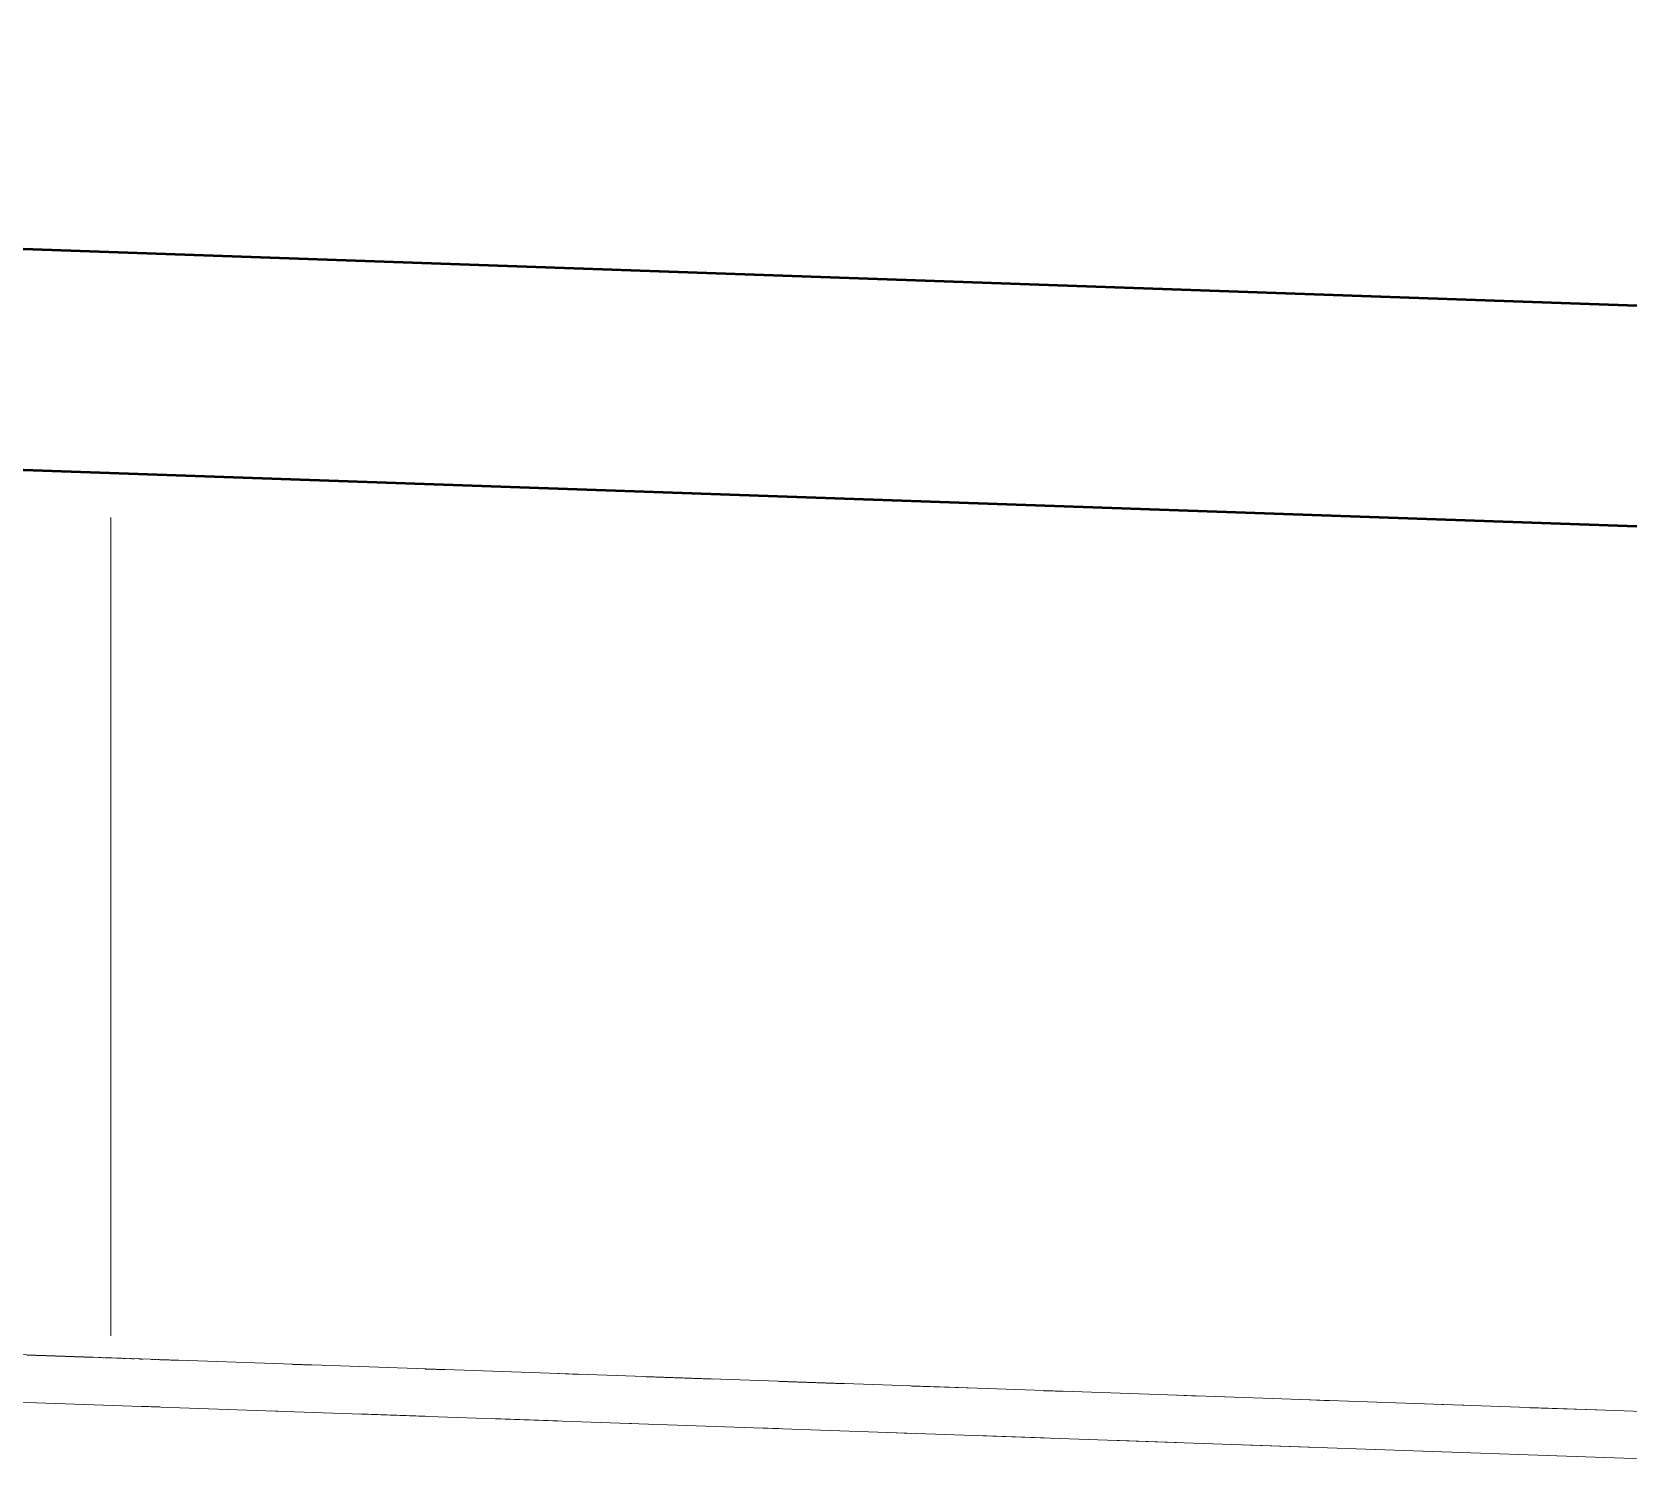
# Model space of a CAD drawing. Header units: metres. Extents: x 10 to 831, y 10 to 584.
# Drawn here: x 385.16 to 403.2, y 460.82 to 476.88 of the extents above; entities that cross this region are included whole.
import ezdxf

# ---------------------------------------------------------------- set-up
doc = ezdxf.new("R2010")
doc.units = ezdxf.units.M
doc.layers.add('CUT', color=7, linetype='Continuous', lineweight=50)
doc.layers.add('VIS', color=8, linetype='Continuous', lineweight=13)

msp = doc.modelspace()

# ---------------------------------------------------------------- linework, layer by layer
at = {"layer": 'CUT'}
for p, q in [((315, 476.877), (450, 472.152)), ((450, 469.652), (315, 474.377))]:
    msp.add_line(p, q, dxfattribs=at)
at = {"layer": 'VIS'}
for p, q in [((315, 476.877), (450, 472.152)), ((450, 472.152), (372.901, 474.85)), ((388.68, 474.298), (375.226, 474.769)), ((379.565, 474.617), (386.775, 474.365)), ((385.611, 474.405), (383.931, 474.464)), ((386.327, 474.38), (384.084, 474.459)), ((385.38, 474.413), (384.63, 474.439)), ((385.994, 474.392), (384.745, 474.436)), ((384.801, 474.433), (385.956, 474.394)), ((384.901, 474.43), (386.067, 474.389)), ((385.026, 474.426), (385.276, 474.417)), ((30, 474.352), (450, 459.652)), ((450, 469.652), (315, 474.377)), ((385.367, 474.414), (385.117, 474.423)), ((385.386, 474.413), (385.137, 474.422)), ((387.913, 474.325), (385.163, 474.421)), ((385.456, 474.411), (385.206, 474.419)), ((385.24, 474.418), (385.491, 474.409)), ((386.511, 474.374), (385.269, 474.418)), ((385.279, 474.417), (385.528, 474.409)), ((385.318, 474.416), (386.536, 474.373)), ((385.559, 474.407), (385.334, 474.415)), ((385.34, 474.415), (385.589, 474.406)), ((386.106, 474.388), (385.36, 474.414)), ((385.362, 474.414), (385.611, 474.405)), ((385.362, 474.414), (385.573, 474.406)), ((385.404, 474.413), (385.62, 474.405)), ((385.737, 474.401), (385.486, 474.409)), ((385.705, 474.402), (385.489, 474.409)), ((386.776, 474.365), (385.525, 474.409)), ((385.556, 474.408), (385.762, 474.4)), ((385.567, 474.407), (385.816, 474.398)), ((385.58, 474.406), (385.8, 474.399)), ((385.786, 474.399), (385.592, 474.406)), ((385.86, 474.397), (385.611, 474.405)), ((385.871, 474.397), (385.621, 474.405)), ((385.628, 474.405), (385.817, 474.398)), ((385.951, 474.394), (385.701, 474.402)), ((385.98, 474.392), (385.731, 474.401)), ((385.995, 474.392), (385.774, 474.399)), ((388.527, 474.303), (385.776, 474.399)), ((385.794, 474.399), (386.04, 474.39)), ((385.822, 474.398), (386.071, 474.389)), ((385.921, 474.394), (386.169, 474.386)), ((387.743, 474.331), (385.925, 474.394)), ((385.98, 474.392), (386.231, 474.383)), ((386.215, 474.384), (385.995, 474.392)), ((386.257, 474.383), (386.013, 474.391)), ((386.026, 474.391), (389.777, 474.26)), ((386.045, 474.39), (386.224, 474.384)), ((386.05, 474.39), (388.094, 474.318)), ((386.13, 474.387), (386.366, 474.379)), ((386.377, 474.379), (386.172, 474.385)), ((386.455, 474.376), (386.205, 474.385)), ((386.206, 474.385), (386.417, 474.377)), ((386.235, 474.383), (386.427, 474.377)), ((386.265, 474.383), (387.012, 474.356)), ((387.572, 474.337), (386.346, 474.38)), ((386.561, 474.372), (386.367, 474.379)), ((386.38, 474.379), (386.998, 474.357)), ((386.381, 474.379), (386.569, 474.372)), ((386.406, 474.377), (387.156, 474.351)), ((386.583, 474.371), (386.822, 474.363)), ((387.361, 474.344), (386.611, 474.37)), ((387.371, 474.344), (386.621, 474.37)), ((387.38, 474.343), (386.63, 474.37)), ((386.878, 474.361), (386.658, 474.369)), ((387.355, 474.344), (386.681, 474.368)), ((386.702, 474.367), (386.918, 474.36)), ((386.759, 474.365), (387.295, 474.346)), ((387.988, 474.322), (386.776, 474.365)), ((387.436, 474.341), (386.787, 474.364)), ((387.101, 474.353), (386.853, 474.362)), ((386.861, 474.361), (387.111, 474.353)), ((387.092, 474.353), (386.873, 474.361)), ((387.638, 474.335), (386.892, 474.361)), ((387.288, 474.346), (387.038, 474.356)), ((387.336, 474.345), (387.142, 474.352)), ((387.204, 474.35), (387.955, 474.323)), ((387.48, 474.34), (387.23, 474.349)), ((388.492, 474.304), (387.243, 474.348)), ((388.497, 474.304), (387.248, 474.348)), ((387.272, 474.347), (388.019, 474.321)), ((387.338, 474.345), (387.558, 474.337)), ((387.607, 474.336), (387.402, 474.343)), ((387.471, 474.341), (387.682, 474.333)), ((387.722, 474.332), (387.477, 474.34)), ((387.48, 474.34), (387.73, 474.331)), ((387.511, 474.339), (387.699, 474.332)), ((387.521, 474.339), (387.77, 474.33)), ((387.762, 474.33), (387.541, 474.338)), ((387.55, 474.337), (387.787, 474.329)), ((389.212, 474.279), (387.551, 474.337)), ((387.615, 474.335), (387.821, 474.328)), ((387.955, 474.323), (387.705, 474.332)), ((387.764, 474.33), (388.011, 474.322)), ((387.769, 474.33), (387.962, 474.323)), ((387.774, 474.329), (388.015, 474.321)), ((387.83, 474.327), (388.009, 474.322)), ((387.839, 474.327), (388.089, 474.318)), ((388.098, 474.318), (387.849, 474.327)), ((388.111, 474.318), (387.917, 474.325)), ((387.941, 474.324), (388.192, 474.315)), ((388.239, 474.313), (387.99, 474.322)), ((389.278, 474.277), (388.027, 474.321)), ((388.053, 474.32), (388.302, 474.311)), ((390.317, 474.24), (388.073, 474.319)), ((388.327, 474.31), (388.079, 474.319)), ((388.735, 474.296), (388.086, 474.319)), ((388.361, 474.309), (388.111, 474.318)), ((388.872, 474.291), (388.121, 474.317)), ((388.166, 474.316), (388.865, 474.291)), ((388.178, 474.316), (388.427, 474.307)), ((388.45, 474.306), (388.201, 474.315)), ((388.426, 474.307), (388.221, 474.314)), ((389.93, 474.254), (388.25, 474.313)), ((388.315, 474.31), (389.565, 474.267)), ((388.645, 474.299), (388.424, 474.307)), ((388.44, 474.307), (389.058, 474.284)), ((388.702, 474.297), (388.478, 474.305)), ((388.886, 474.291), (388.692, 474.298)), ((388.736, 474.296), (388.947, 474.288)), ((388.743, 474.296), (388.992, 474.287)), ((389.987, 474.252), (388.745, 474.295)), ((388.821, 474.293), (389.072, 474.284)), ((388.865, 474.291), (389.082, 474.284)), ((389.628, 474.265), (388.882, 474.291)), ((388.902, 474.29), (389.081, 474.284)), ((388.94, 474.289), (389.19, 474.28)), ((389.186, 474.28), (388.942, 474.289)), ((388.971, 474.288), (389.208, 474.279)), ((389.24, 474.279), (388.99, 474.287)), ((389.095, 474.284), (389.315, 474.275)), ((389.362, 474.274), (389.111, 474.283)), ((389.88, 474.256), (389.13, 474.282)), ((389.179, 474.281), (389.428, 474.272)), ((389.459, 474.27), (389.211, 474.279)), ((395.029, 474.076), (389.278, 474.277)), ((389.528, 474.269), (389.308, 474.276)), ((389.337, 474.275), (389.584, 474.267)), ((389.339, 474.275), (389.588, 474.266)), ((389.591, 474.266), (389.342, 474.275)), ((389.36, 474.274), (389.609, 474.265)), ((390.034, 474.25), (389.384, 474.274)), ((389.394, 474.273), (389.582, 474.267)), ((389.42, 474.272), (391.036, 474.216)), ((389.656, 474.264), (389.452, 474.271)), ((389.66, 474.264), (389.467, 474.27)), ((389.488, 474.269), (389.689, 474.262)), ((389.58, 474.267), (389.791, 474.259)), ((390.372, 474.239), (389.621, 474.265)), ((389.675, 474.263), (389.881, 474.256)), ((389.687, 474.262), (389.879, 474.256)), ((389.954, 474.254), (389.704, 474.262)), ((389.707, 474.262), (389.949, 474.254)), ((389.763, 474.26), (390.012, 474.251)), ((390.498, 474.234), (389.825, 474.258)), ((389.94, 474.254), (390.189, 474.245)), ((389.973, 474.252), (390.151, 474.247)), ((390.242, 474.243), (389.991, 474.252)), ((390.163, 474.246), (390.38, 474.239)), ((390.179, 474.245), (390.43, 474.236)), ((390.188, 474.245), (390.438, 474.236)), ((390.411, 474.238), (390.19, 474.245)), ((390.227, 474.244), (390.474, 474.235)), ((391.49, 474.2), (390.242, 474.243)), ((391.002, 474.216), (390.267, 474.242)), ((390.587, 474.231), (390.338, 474.24)), ((392.19, 474.175), (390.371, 474.239)), ((390.392, 474.238), (390.629, 474.23)), ((390.404, 474.238), (391.153, 474.212)), ((390.65, 474.229), (390.406, 474.238)), ((390.524, 474.234), (390.712, 474.227)), ((390.528, 474.234), (395.279, 474.067)), ((391.78, 474.19), (390.529, 474.233)), ((390.862, 474.221), (390.612, 474.231)), ((390.823, 474.223), (390.629, 474.23)), ((390.676, 474.228), (391.894, 474.186)), ((390.886, 474.221), (390.681, 474.228)), ((390.687, 474.228), (391.223, 474.209)), ((390.954, 474.219), (390.704, 474.227)), ((390.707, 474.227), (391.457, 474.2)), ((390.978, 474.217), (390.728, 474.226)), ((390.744, 474.226), (390.993, 474.217)), ((391.995, 474.182), (390.746, 474.226)), ((390.749, 474.226), (391.497, 474.2)), ((390.845, 474.222), (391.056, 474.215)), ((390.852, 474.222), (391.071, 474.214)), ((393.01, 474.146), (390.874, 474.221)), ((390.88, 474.221), (391.127, 474.212)), ((390.893, 474.221), (392.091, 474.178)), ((390.911, 474.22), (391.118, 474.212)), ((390.939, 474.219), (391.188, 474.21)), ((390.978, 474.217), (391.228, 474.209)), ((391.264, 474.207), (391.014, 474.216)), ((391.047, 474.215), (393.092, 474.144)), ((391.331, 474.205), (391.115, 474.212)), ((391.881, 474.186), (391.131, 474.212)), ((391.439, 474.202), (391.192, 474.21)), ((391.255, 474.208), (391.505, 474.199)), ((391.277, 474.207), (391.841, 474.188)), ((391.321, 474.206), (392.071, 474.18)), ((391.582, 474.197), (391.333, 474.205)), ((392.117, 474.178), (391.37, 474.204)), ((391.598, 474.196), (391.404, 474.202)), ((391.429, 474.202), (392.129, 474.177)), ((391.462, 474.2), (391.678, 474.193)), ((391.743, 474.191), (391.493, 474.2)), ((391.706, 474.192), (391.5, 474.199)), ((391.533, 474.198), (391.781, 474.19)), ((391.606, 474.195), (391.798, 474.189)), ((391.862, 474.187), (391.612, 474.195)), ((391.845, 474.187), (391.62, 474.195)), ((391.872, 474.186), (391.622, 474.195)), ((391.64, 474.194), (391.882, 474.186)), ((391.689, 474.192), (391.9, 474.186)), ((391.95, 474.183), (391.7, 474.192)), ((391.954, 474.183), (391.704, 474.192)), ((391.735, 474.191), (392.353, 474.169)), ((391.755, 474.191), (392.503, 474.164)), ((391.758, 474.19), (391.937, 474.184)), ((391.813, 474.188), (392.05, 474.18)), ((391.838, 474.188), (392.088, 474.178)), ((391.938, 474.184), (392.187, 474.175)), ((392.792, 474.154), (392.042, 474.18)), ((393.315, 474.135), (392.105, 474.178)), ((392.368, 474.169), (392.118, 474.178)), ((395.913, 474.045), (392.162, 474.176)), ((392.373, 474.168), (392.179, 474.175)), ((392.429, 474.167), (392.182, 474.175)), ((392.197, 474.175), (392.443, 474.166)), ((392.966, 474.148), (392.221, 474.174)), ((392.478, 474.165), (392.227, 474.174)), ((392.244, 474.173), (392.494, 474.164)), ((394.336, 474.1), (392.295, 474.172)), ((393.076, 474.144), (392.328, 474.17)), ((392.603, 474.16), (392.359, 474.169)), ((392.366, 474.169), (392.614, 474.16)), ((392.619, 474.16), (392.398, 474.168)), ((392.406, 474.168), (392.595, 474.161)), ((392.63, 474.16), (392.413, 474.168)), ((392.478, 474.165), (392.727, 474.156)), ((392.745, 474.155), (392.494, 474.164)), ((392.765, 474.155), (392.515, 474.163)), ((394.248, 474.103), (392.568, 474.162)), ((392.609, 474.16), (392.829, 474.153)), ((393.363, 474.134), (392.612, 474.16)), ((392.935, 474.149), (392.73, 474.156)), ((393.989, 474.112), (392.74, 474.156)), ((392.796, 474.154), (393.043, 474.145)), ((392.814, 474.153), (393.564, 474.127)), ((392.829, 474.153), (393.008, 474.146)), ((392.954, 474.149), (393.166, 474.141)), ((393.147, 474.142), (392.954, 474.149)), ((393.642, 474.125), (392.968, 474.148)), ((392.971, 474.148), (393.177, 474.14)), ((393.782, 474.12), (393.031, 474.146)), ((394.805, 474.084), (393.06, 474.144)), ((393.872, 474.116), (393.123, 474.143)), ((393.881, 474.116), (393.131, 474.142)), ((393.14, 474.142), (393.715, 474.121)), ((393.234, 474.139), (393.471, 474.13)), ((393.502, 474.129), (393.281, 474.137)), ((393.358, 474.134), (393.607, 474.125)), ((394.108, 474.108), (393.361, 474.134)), ((393.745, 474.12), (393.495, 474.13)), ((393.536, 474.128), (393.724, 474.121)), ((393.625, 474.125), (393.841, 474.118)), ((393.683, 474.123), (393.933, 474.114)), ((394.924, 474.079), (393.698, 474.123)), ((393.928, 474.115), (393.712, 474.122)), ((393.977, 474.112), (393.727, 474.121)), ((393.923, 474.115), (393.728, 474.121)), ((395.493, 474.059), (393.745, 474.12)), ((393.795, 474.119), (394.413, 474.098)), ((394.071, 474.11), (393.822, 474.118)), ((394.068, 474.11), (393.824, 474.118)), ((393.854, 474.117), (394.102, 474.108)), ((393.901, 474.115), (394.079, 474.109)), ((394.164, 474.106), (393.96, 474.113)), ((393.977, 474.112), (394.227, 474.104)), ((394.267, 474.102), (394.017, 474.111)), ((394.019, 474.111), (394.267, 474.102)), ((394.038, 474.111), (395.654, 474.054)), ((394.363, 474.099), (394.113, 474.108)), ((394.385, 474.099), (394.164, 474.106)), ((394.181, 474.106), (394.892, 474.081)), ((394.449, 474.096), (394.198, 474.105)), ((394.209, 474.105), (394.96, 474.078)), ((394.465, 474.096), (394.217, 474.104)), ((394.228, 474.104), (395.394, 474.063)), ((394.245, 474.103), (394.495, 474.094)), ((394.247, 474.103), (394.496, 474.094)), ((394.278, 474.102), (394.526, 474.093)), ((394.289, 474.101), (394.477, 474.095)), ((394.315, 474.101), (394.564, 474.092)), ((394.32, 474.101), (394.57, 474.092)), ((394.4, 474.098), (394.65, 474.089)), ((394.746, 474.085), (394.496, 474.094)), ((394.697, 474.087), (394.503, 474.094)), ((394.768, 474.085), (394.521, 474.093)), ((394.615, 474.09), (394.793, 474.084)), ((395.373, 474.063), (394.623, 474.09)), ((394.66, 474.089), (394.906, 474.08)), ((396.334, 474.03), (394.672, 474.088)), ((394.684, 474.088), (394.934, 474.079)), ((394.702, 474.087), (394.902, 474.08)), ((394.735, 474.086), (395.981, 474.043)), ((394.988, 474.077), (394.764, 474.085)), ((395.066, 474.075), (394.818, 474.083)), ((396.637, 474.019), (394.819, 474.083)), ((394.923, 474.079), (395.139, 474.072)), ((395.226, 474.069), (395.01, 474.077)), ((395.031, 474.076), (395.237, 474.068)), ((395.268, 474.067), (395.048, 474.075)), ((395.057, 474.075), (395.249, 474.068)), ((395.063, 474.075), (395.274, 474.067)), ((395.363, 474.064), (395.113, 474.073)), ((395.882, 474.046), (395.131, 474.072)), ((395.453, 474.061), (395.203, 474.07)), ((395.455, 474.061), (395.207, 474.07)), ((395.472, 474.06), (395.278, 474.067)), ((395.532, 474.058), (395.288, 474.067)), ((395.419, 474.062), (395.608, 474.055)), ((395.434, 474.062), (395.683, 474.053)), ((396.248, 474.033), (395.497, 474.059)), ((396.284, 474.032), (395.533, 474.058)), ((395.603, 474.055), (395.839, 474.048)), ((395.685, 474.053), (395.935, 474.044)), ((395.686, 474.053), (395.864, 474.046)), ((396.442, 474.026), (395.697, 474.053)), ((395.976, 474.043), (395.726, 474.051)), ((396.488, 474.024), (395.738, 474.051)), ((395.746, 474.051), (395.996, 474.042)), ((399.531, 473.918), (395.779, 474.05)), ((396.035, 474.041), (395.786, 474.049)), ((395.837, 474.048), (396.087, 474.038)), ((396.596, 474.021), (395.849, 474.047)), ((395.856, 474.047), (396.474, 474.025)), ((395.857, 474.047), (396.107, 474.038)), ((396.152, 474.037), (395.931, 474.044)), ((395.976, 474.043), (396.226, 474.034)), ((395.991, 474.042), (396.232, 474.034)), ((396.214, 474.034), (396.009, 474.042)), ((396.03, 474.041), (399.781, 473.909)), ((396.034, 474.041), (397.738, 473.981)), ((396.247, 474.033), (396.053, 474.04)), ((396.785, 474.014), (396.111, 474.038)), ((396.873, 474.011), (396.123, 474.038)), ((409.311, 473.576), (396.197, 474.035)), ((396.452, 474.026), (396.202, 474.034)), ((396.222, 474.034), (396.438, 474.026)), ((396.239, 474.034), (396.489, 474.024)), ((396.525, 474.024), (396.309, 474.031)), ((396.56, 474.022), (396.311, 474.031)), ((396.329, 474.03), (396.54, 474.023)), ((398.087, 473.969), (396.407, 474.028)), ((396.433, 474.026), (396.683, 474.018)), ((396.499, 474.024), (398.089, 473.969)), ((396.504, 474.024), (396.753, 474.015)), ((396.549, 474.023), (396.737, 474.016)), ((396.592, 474.021), (397.168, 474.001)), ((396.863, 474.011), (396.613, 474.02)), ((396.888, 474.011), (396.638, 474.019)), ((396.64, 474.019), (397.358, 473.994)), ((396.948, 474.009), (396.698, 474.017)), ((396.997, 474.007), (396.753, 474.015)), ((396.757, 474.015), (396.936, 474.009)), ((397.035, 474.005), (396.814, 474.014)), ((396.82, 474.013), (397.571, 473.987)), ((397.022, 474.006), (396.828, 474.013)), ((398.644, 473.949), (396.948, 474.009)), ((397.178, 474), (396.959, 474.008)), ((397.249, 473.998), (396.999, 474.007)), ((397.023, 474.006), (397.26, 473.997)), ((397.025, 474.006), (398.191, 473.965)), ((398.794, 473.944), (397.049, 474.005)), ((397.091, 474.004), (397.297, 473.997)), ((397.123, 474.003), (397.37, 473.994)), ((398.845, 473.942), (397.13, 474.002)), ((397.173, 474), (397.383, 473.994)), ((397.452, 473.991), (397.202, 474)), ((397.475, 473.99), (397.225, 473.999)), ((397.443, 473.991), (397.238, 473.998)), ((397.302, 473.996), (397.49, 473.99)), ((397.555, 473.988), (397.307, 473.996)), ((397.356, 473.995), (397.606, 473.986)), ((397.431, 473.991), (397.681, 473.983)), ((397.442, 473.991), (397.661, 473.984)), ((397.471, 473.99), (397.65, 473.984)), ((397.475, 473.99), (397.725, 473.981)), ((397.741, 473.981), (397.494, 473.99)), ((397.796, 473.979), (397.603, 473.986)), ((398.256, 473.963), (397.607, 473.986)), ((397.864, 473.976), (397.614, 473.986)), ((398.373, 473.958), (397.623, 473.985)), ((397.882, 473.976), (397.632, 473.985)), ((397.947, 473.974), (397.697, 473.983)), ((397.918, 473.975), (397.697, 473.983)), ((397.712, 473.982), (398.463, 473.956)), ((398.991, 473.937), (397.742, 473.981)), ((397.747, 473.981), (397.997, 473.972)), ((398.034, 473.971), (397.784, 473.98)), ((397.814, 473.978), (399.064, 473.935)), ((398.132, 473.967), (397.907, 473.975)), ((397.924, 473.975), (398.166, 473.966)), ((398.243, 473.963), (397.992, 473.972)), ((399.657, 473.914), (397.995, 473.972)), ((398.25, 473.963), (398, 473.972)), ((398.27, 473.963), (398.02, 473.971)), ((399.286, 473.927), (398.036, 473.971)), ((398.452, 473.956), (398.202, 473.964)), ((398.461, 473.956), (398.217, 473.964)), ((398.986, 473.937), (398.237, 473.963)), ((398.248, 473.963), (398.456, 473.956)), ((398.552, 473.952), (398.303, 473.961)), ((398.327, 473.961), (398.534, 473.953)), ((398.337, 473.96), (398.587, 473.951)), ((398.587, 473.951), (398.338, 473.96)), ((398.355, 473.959), (398.606, 473.95)), ((398.571, 473.952), (398.377, 473.958)), ((398.384, 473.958), (398.601, 473.95)), ((398.397, 473.958), (399.146, 473.932)), ((398.43, 473.957), (398.68, 473.948)), ((398.432, 473.957), (398.62, 473.95)), ((398.438, 473.957), (398.649, 473.949)), ((398.444, 473.956), (398.681, 473.948)), ((398.543, 473.953), (398.721, 473.947)), ((398.797, 473.944), (398.547, 473.952)), ((398.801, 473.943), (398.58, 473.952)), ((399.364, 473.924), (398.614, 473.95)), ((398.865, 473.942), (398.618, 473.95)), ((398.974, 473.938), (398.724, 473.947)), ((398.731, 473.946), (398.98, 473.938)), ((398.812, 473.943), (399.06, 473.935)), ((398.893, 473.941), (399.085, 473.934)), ((399.554, 473.918), (398.906, 473.94)), ((398.974, 473.938), (399.225, 473.929)), ((398.99, 473.937), (399.239, 473.928)), ((399.251, 473.928), (399.001, 473.937)), ((399.094, 473.933), (399.34, 473.925)), ((399.118, 473.933), (400.272, 473.892)), ((399.874, 473.906), (399.123, 473.933)), ((399.151, 473.932), (399.357, 473.924)), ((399.346, 473.924), (399.152, 473.932)), ((400.414, 473.888), (399.173, 473.93)), ((399.188, 473.93), (399.438, 473.922)), ((399.198, 473.93), (399.418, 473.922)), ((399.927, 473.904), (399.254, 473.928)), ((399.281, 473.927), (399.493, 473.919)), ((399.493, 473.919), (399.288, 473.927)), ((399.685, 473.913), (399.463, 473.921)), ((399.772, 473.909), (399.521, 473.918)), ((399.561, 473.917), (399.749, 473.91)), ((399.855, 473.907), (399.608, 473.916)), ((399.614, 473.916), (399.793, 473.909)), ((400.382, 473.889), (399.632, 473.914)), ((401.489, 473.849), (399.669, 473.913)), ((399.683, 473.913), (399.899, 473.905)), ((399.718, 473.911), (400.466, 473.885)), ((400.044, 473.9), (399.796, 473.909)), ((399.82, 473.908), (400.07, 473.899)), ((399.836, 473.908), (400.086, 473.899)), ((399.855, 473.907), (400.105, 473.898)), ((399.858, 473.906), (400.1, 473.899)), ((399.865, 473.906), (400.102, 473.898)), ((399.915, 473.905), (400.115, 473.897)), ((400.121, 473.897), (399.927, 473.904)), ((400.252, 473.893), (400.002, 473.902)), ((400.364, 473.889), (400.114, 473.897)), ((402.912, 473.8), (400.162, 473.896)), ((400.189, 473.895), (400.439, 473.887)), ((400.447, 473.886), (400.197, 473.895)), ((400.853, 473.872), (400.204, 473.894)), ((400.474, 473.885), (400.224, 473.894)), ((400.229, 473.894), (400.48, 473.885)), ((400.531, 473.883), (400.281, 473.892)), ((400.29, 473.892), (401.456, 473.851)), ((400.3, 473.892), (400.547, 473.882)), ((400.314, 473.89), (400.503, 473.884)), ((400.328, 473.89), (400.864, 473.871)), ((401.076, 473.864), (400.329, 473.89)), ((400.567, 473.882), (400.347, 473.889)), ((400.387, 473.888), (400.593, 473.881)), ((400.428, 473.887), (401.003, 473.866)), ((400.714, 473.876), (400.467, 473.885)), ((400.474, 473.885), (400.723, 473.876)), ((400.722, 473.876), (400.517, 473.884)), ((400.531, 473.883), (400.781, 473.875)), ((400.776, 473.875), (400.535, 473.883)), ((401.788, 473.839), (400.537, 473.883)), ((400.547, 473.882), (400.758, 473.875)), ((450, 459.117), (30, 473.817)), ((400.845, 473.872), (400.598, 473.881)), ((400.87, 473.871), (400.62, 473.88)), ((401.374, 473.854), (400.624, 473.88)), ((400.896, 473.87), (400.702, 473.877)), ((400.723, 473.876), (401.471, 473.851)), ((402.406, 473.817), (400.726, 473.876)), ((401.985, 473.832), (400.736, 473.876)), ((402.489, 473.814), (400.74, 473.876)), ((400.76, 473.875), (401.009, 473.866)), ((401.041, 473.865), (400.791, 473.874)), ((401.125, 473.862), (400.906, 473.87)), ((400.95, 473.868), (402.147, 473.827)), ((400.955, 473.868), (401.175, 473.861)), ((400.981, 473.868), (401.197, 473.86)), ((401.273, 473.857), (401.023, 473.866)), ((402.784, 473.805), (401.038, 473.865)), ((401.274, 473.857), (401.05, 473.865)), ((402.276, 473.822), (401.051, 473.865)), ((401.865, 473.837), (401.115, 473.862)), ((401.117, 473.862), (401.318, 473.856)), ((401.447, 473.851), (401.196, 473.86)), ((401.211, 473.86), (401.829, 473.837)), ((401.215, 473.859), (401.966, 473.833)), ((401.45, 473.851), (401.23, 473.858)), ((401.248, 473.858), (401.498, 473.849)), ((401.53, 473.848), (401.281, 473.857)), ((402.532, 473.813), (401.282, 473.857)), ((401.286, 473.856), (401.523, 473.848)), ((401.399, 473.853), (401.578, 473.846)), ((401.445, 473.851), (401.632, 473.845)), ((401.475, 473.85), (401.724, 473.841)), ((401.497, 473.849), (403.087, 473.793)), ((402.151, 473.827), (401.502, 473.849)), ((401.754, 473.841), (401.503, 473.849)), ((401.532, 473.848), (405.283, 473.717)), ((401.557, 473.848), (401.802, 473.839)), ((401.835, 473.837), (401.587, 473.846)), ((402.382, 473.818), (401.632, 473.845)), ((401.879, 473.836), (401.635, 473.845)), ((401.95, 473.834), (401.701, 473.842)), ((401.973, 473.832), (401.723, 473.841)), ((401.952, 473.834), (401.747, 473.841)), ((402.534, 473.813), (401.787, 473.839)), ((401.787, 473.839), (402.035, 473.831)), ((401.791, 473.839), (402.034, 473.831)), ((403.455, 473.781), (401.793, 473.839)), ((401.879, 473.836), (403.096, 473.793)), ((401.927, 473.834), (402.176, 473.826)), ((402.197, 473.825), (402.763, 473.805)), ((404.316, 473.75), (402.275, 473.822)), ((402.279, 473.822), (402.495, 473.814)), ((402.314, 473.821), (404.064, 473.76)), ((403.564, 473.777), (402.32, 473.821)), ((402.336, 473.82), (402.585, 473.812)), ((402.346, 473.82), (402.538, 473.813)), ((402.354, 473.82), (402.604, 473.81)), ((402.394, 473.818), (402.644, 473.809)), ((403.07, 473.794), (402.397, 473.818)), ((402.447, 473.816), (402.653, 473.809)), ((402.47, 473.815), (402.719, 473.807)), ((402.47, 473.815), (402.649, 473.809)), ((402.755, 473.806), (402.505, 473.814)), ((402.774, 473.805), (402.524, 473.814)), ((402.775, 473.805), (402.554, 473.812)), ((402.772, 473.805), (402.567, 473.812)), ((402.825, 473.803), (402.578, 473.812)), ((402.865, 473.801), (402.615, 473.81)), ((402.874, 473.801), (402.625, 473.81)), ((402.833, 473.803), (402.639, 473.809)), ((403.89, 473.766), (402.648, 473.809)), ((402.656, 473.809), (402.866, 473.801)), ((402.678, 473.808), (402.925, 473.8)), ((402.951, 473.798), (402.7, 473.807)), ((402.707, 473.807), (402.944, 473.798)), ((402.712, 473.807), (402.933, 473.799)), ((403.971, 473.763), (402.76, 473.805)), ((403.449, 473.781), (402.8, 473.803)), ((402.82, 473.803), (403.069, 473.794)), ((402.926, 473.8), (403.175, 473.791)), ((403.79, 473.769), (403.04, 473.796)), ((403.343, 473.784), (403.099, 473.793)), ((403.184, 473.791), (403.721, 473.772)), ((372.261, 472.373), (390.972, 471.717)), ((385.526, 471.909), (382.775, 472.005)), ((383.025, 471.996), (385.776, 471.899)), ((384.509, 471.944), (385.52, 471.909)), ((384.661, 471.938), (385.334, 471.915)), ((384.981, 471.928), (385.231, 471.918)), ((384.994, 471.927), (385.744, 471.901)), ((385.045, 471.925), (385.295, 471.916)), ((385.057, 471.925), (385.306, 471.916)), ((385.111, 471.923), (385.36, 471.914)), ((385.437, 471.911), (385.224, 471.919)), ((385.273, 471.917), (385.489, 471.909)), ((385.343, 471.914), (385.318, 471.916)), ((385.333, 471.915), (385.582, 471.906)), ((385.37, 471.914), (386.121, 471.888)), ((385.386, 471.913), (386.137, 471.887)), ((385.414, 471.912), (386.601, 471.87)), ((385.491, 471.909), (385.466, 471.91)), ((385.554, 471.908), (385.774, 471.899)), ((385.611, 471.905), (386.836, 471.862)), ((385.611, 471.905), (387.29, 471.846)), ((385.667, 471.904), (385.878, 471.896)), ((385.697, 471.902), (387.896, 471.826)), ((385.714, 471.902), (385.935, 471.894)), ((385.719, 471.902), (385.962, 471.893)), ((385.775, 471.899), (386.526, 471.874)), ((385.791, 471.899), (386.488, 471.875)), ((385.82, 471.898), (385.811, 471.899)), ((385.848, 471.897), (398.829, 471.442)), ((385.86, 471.896), (386.111, 471.888)), ((385.869, 471.896), (385.861, 471.896)), ((386.704, 471.867), (385.953, 471.894)), ((385.985, 471.893), (386.235, 471.884)), ((386.179, 471.885), (385.996, 471.892)), ((386.248, 471.883), (386, 471.892)), ((386.014, 471.891), (387.752, 471.831)), ((386.034, 471.89), (386.026, 471.891)), ((386.275, 471.882), (386.026, 471.891)), ((386.269, 471.882), (386.053, 471.89)), ((386.344, 471.88), (386.094, 471.889)), ((386.106, 471.888), (386.355, 471.88)), ((386.368, 471.879), (386.118, 471.888)), ((396.066, 471.539), (386.124, 471.888)), ((386.174, 471.885), (386.367, 471.879)), ((386.205, 471.885), (386.45, 471.876)), ((386.402, 471.877), (386.224, 471.884)), ((386.481, 471.875), (386.231, 471.884)), ((386.238, 471.884), (386.488, 471.875)), ((386.251, 471.883), (386.5, 471.875)), ((386.526, 471.874), (386.276, 471.882)), ((386.288, 471.882), (386.535, 471.873)), ((386.528, 471.874), (386.302, 471.881)), ((386.542, 471.873), (386.351, 471.88)), ((386.377, 471.879), (387.127, 471.853)), ((388.496, 471.805), (386.418, 471.877)), ((386.676, 471.868), (386.425, 471.877)), ((386.437, 471.876), (386.658, 471.869)), ((386.457, 471.875), (387.131, 471.852)), ((386.652, 471.869), (386.471, 471.875)), ((386.481, 471.875), (386.73, 471.866)), ((386.51, 471.874), (386.721, 471.866)), ((386.526, 471.874), (386.776, 471.865)), ((387.233, 471.848), (386.533, 471.873)), ((386.571, 471.872), (386.787, 471.864)), ((386.822, 471.863), (386.571, 471.871)), ((386.759, 471.865), (386.582, 471.871)), ((386.84, 471.862), (386.589, 471.871)), ((386.627, 471.87), (386.864, 471.862)), ((386.913, 471.86), (386.665, 471.869)), ((387.049, 471.855), (386.838, 471.862)), ((386.861, 471.862), (387.611, 471.836)), ((386.871, 471.862), (387.621, 471.835)), ((386.88, 471.861), (387.63, 471.835)), ((387.135, 471.852), (386.918, 471.86)), ((387.134, 471.852), (386.946, 471.858)), ((386.948, 471.858), (387.142, 471.852)), ((386.951, 471.858), (387.2, 471.849)), ((386.998, 471.857), (388.248, 471.813)), ((387.204, 471.849), (386.998, 471.857)), ((388.258, 471.812), (387.012, 471.856)), ((387.179, 471.851), (387.422, 471.842)), ((387.183, 471.851), (387.88, 471.826)), ((387.442, 471.841), (387.192, 471.85)), ((387.238, 471.848), (387.489, 471.84)), ((387.526, 471.839), (387.276, 471.847)), ((387.474, 471.84), (387.295, 471.846)), ((387.517, 471.839), (387.319, 471.846)), ((387.32, 471.846), (387.541, 471.838)), ((387.558, 471.837), (387.346, 471.845)), ((387.353, 471.845), (387.564, 471.837)), ((387.677, 471.833), (387.426, 471.842)), ((387.493, 471.84), (388.742, 471.796)), ((387.526, 471.839), (387.777, 471.829)), ((387.742, 471.831), (387.561, 471.837)), ((387.575, 471.837), (387.812, 471.828)), ((387.893, 471.826), (387.682, 471.833)), ((387.887, 471.826), (387.699, 471.832)), ((387.723, 471.832), (387.917, 471.825)), ((387.98, 471.822), (387.73, 471.831)), ((387.766, 471.83), (388.012, 471.822)), ((387.777, 471.829), (389.028, 471.786)), ((387.789, 471.829), (389.04, 471.786)), ((387.804, 471.828), (388.478, 471.805)), ((388.027, 471.821), (387.821, 471.828)), ((387.823, 471.828), (390.067, 471.75)), ((387.87, 471.827), (388.086, 471.818)), ((387.98, 471.822), (388.229, 471.814)), ((387.984, 471.822), (388.233, 471.814)), ((389.702, 471.762), (387.997, 471.822)), ((388.268, 471.812), (388.019, 471.821)), ((388.339, 471.81), (388.089, 471.818)), ((388.107, 471.818), (388.298, 471.812)), ((388.4, 471.808), (388.152, 471.817)), ((388.152, 471.817), (388.396, 471.808)), ((388.441, 471.807), (388.192, 471.815)), ((388.203, 471.814), (388.424, 471.807)), ((388.433, 471.807), (388.216, 471.814)), ((388.239, 471.814), (388.49, 471.805)), ((388.49, 471.805), (388.24, 471.814)), ((388.452, 471.806), (388.26, 471.812)), ((388.516, 471.803), (388.267, 471.812)), ((391.028, 471.716), (388.277, 471.812)), ((388.324, 471.81), (388.572, 471.801)), ((388.327, 471.81), (388.575, 471.801)), ((388.361, 471.809), (388.611, 471.801)), ((388.544, 471.803), (388.366, 471.809)), ((388.377, 471.808), (389.127, 471.783)), ((388.386, 471.808), (388.582, 471.801)), ((388.387, 471.808), (389.137, 471.782)), ((388.499, 471.805), (388.692, 471.798)), ((388.527, 471.803), (391.278, 471.707)), ((388.542, 471.803), (388.792, 471.794)), ((388.553, 471.803), (389.967, 471.753)), ((388.595, 471.801), (388.844, 471.792)), ((388.655, 471.799), (389.389, 471.773)), ((389.05, 471.785), (388.803, 471.793)), ((389.017, 471.786), (388.829, 471.793)), ((388.872, 471.791), (389.121, 471.783)), ((388.881, 471.791), (389.63, 471.764)), ((389.106, 471.783), (388.907, 471.79)), ((389.159, 471.781), (388.947, 471.788)), ((389.243, 471.779), (388.992, 471.787)), ((389.039, 471.786), (389.271, 471.777)), ((389.042, 471.786), (390.757, 471.725)), ((389.264, 471.778), (389.058, 471.784)), ((389.321, 471.775), (389.072, 471.784)), ((389.805, 471.759), (389.076, 471.784)), ((389.259, 471.778), (389.081, 471.784)), ((389.086, 471.784), (389.308, 471.776)), ((389.168, 471.781), (389.384, 471.774)), ((389.171, 471.781), (389.367, 471.774)), ((389.445, 471.771), (389.208, 471.779)), ((389.212, 471.779), (390.399, 471.738)), ((389.24, 471.779), (389.491, 471.769)), ((389.243, 471.778), (389.49, 471.769)), ((389.51, 471.769), (389.262, 471.778)), ((389.262, 471.778), (389.484, 471.77)), ((389.273, 471.777), (389.467, 471.77)), ((389.318, 471.775), (389.566, 471.767)), ((389.362, 471.774), (389.611, 471.765)), ((389.45, 471.771), (389.7, 471.762)), ((389.45, 471.771), (391.609, 471.696)), ((390.207, 471.745), (389.456, 471.771)), ((389.461, 471.77), (389.672, 471.764)), ((389.68, 471.763), (389.468, 471.77)), ((389.49, 471.769), (391.228, 471.709)), ((389.731, 471.761), (389.514, 471.769)), ((389.815, 471.758), (389.565, 471.767)), ((390.147, 471.747), (389.582, 471.767)), ((389.591, 471.766), (389.839, 471.757)), ((389.6, 471.765), (389.825, 471.758)), ((389.613, 471.765), (389.857, 471.757)), ((389.887, 471.755), (389.64, 471.764)), ((390.424, 471.737), (389.791, 471.759)), ((390.497, 471.735), (389.797, 471.759)), ((390.087, 471.748), (389.881, 471.756)), ((390.179, 471.745), (389.929, 471.754)), ((389.956, 471.753), (390.153, 471.747)), ((389.969, 471.753), (390.632, 471.73)), ((389.991, 471.752), (391.241, 471.708)), ((390.759, 471.725), (390.012, 471.752)), ((390.212, 471.745), (390.029, 471.75)), ((390.33, 471.74), (390.151, 471.747)), ((390.361, 471.739), (390.17, 471.746)), ((390.242, 471.744), (390.993, 471.717)), ((393.488, 471.63), (390.256, 471.743)), ((390.303, 471.741), (390.514, 471.734)), ((390.312, 471.741), (390.56, 471.732)), ((390.602, 471.731), (390.361, 471.739)), ((390.587, 471.731), (390.362, 471.739)), ((390.372, 471.739), (390.622, 471.73)), ((390.377, 471.739), (390.627, 471.73)), ((391.029, 471.716), (390.38, 471.739)), ((390.382, 471.739), (390.632, 471.73)), ((390.432, 471.736), (391.127, 471.713)), ((390.435, 471.736), (390.629, 471.73)), ((390.45, 471.736), (390.7, 471.727)), ((390.466, 471.736), (390.683, 471.728)), ((390.716, 471.726), (390.468, 471.736)), ((390.496, 471.735), (391.745, 471.691)), ((390.695, 471.727), (390.496, 471.735)), ((390.587, 471.731), (390.836, 471.722)), ((390.587, 471.731), (390.831, 471.722)), ((390.838, 471.722), (390.589, 471.731)), ((390.866, 471.721), (390.629, 471.73)), ((390.901, 471.72), (390.712, 471.727)), ((390.721, 471.726), (390.968, 471.718)), ((390.946, 471.719), (390.762, 471.725)), ((390.779, 471.725), (391.53, 471.698)), ((390.862, 471.721), (391.112, 471.713)), ((390.881, 471.721), (391.631, 471.695)), ((390.892, 471.721), (391.129, 471.712)), ((390.947, 471.719), (391.62, 471.695)), ((391.243, 471.708), (390.993, 471.717)), ((392.652, 471.659), (391.036, 471.716)), ((391.267, 471.707), (391.056, 471.715)), ((391.366, 471.704), (391.116, 471.713)), ((391.324, 471.706), (391.118, 471.713)), ((391.375, 471.704), (391.127, 471.713)), ((391.146, 471.712), (391.357, 471.704)), ((391.211, 471.709), (391.404, 471.702)), ((391.401, 471.702), (391.223, 471.709)), ((391.478, 471.7), (391.228, 471.709)), ((391.49, 471.699), (391.264, 471.707)), ((391.49, 471.699), (391.277, 471.707)), ((391.294, 471.707), (391.515, 471.699)), ((391.3, 471.706), (391.547, 471.697)), ((391.307, 471.706), (391.555, 471.697)), ((391.387, 471.703), (392.137, 471.677)), ((391.478, 471.7), (391.728, 471.692)), ((391.482, 471.7), (391.732, 471.691)), ((391.68, 471.693), (391.496, 471.699)), ((392.743, 471.656), (391.497, 471.699)), ((391.526, 471.699), (391.722, 471.692)), ((392.226, 471.674), (391.589, 471.696)), ((391.594, 471.696), (391.839, 471.688)), ((391.894, 471.686), (391.678, 471.693)), ((391.721, 471.692), (391.971, 471.683)), ((391.743, 471.691), (391.993, 471.682)), ((391.764, 471.69), (391.981, 471.683)), ((392.028, 471.681), (391.778, 471.69)), ((392.047, 471.68), (391.807, 471.688)), ((392.03, 471.68), (391.841, 471.688)), ((391.862, 471.687), (392.112, 471.678)), ((391.872, 471.686), (392.122, 471.678)), ((391.878, 471.686), (392.628, 471.66)), ((392.182, 471.675), (391.931, 471.684)), ((392.473, 471.665), (391.937, 471.684)), ((391.985, 471.683), (392.179, 471.675)), ((392.028, 471.681), (392.279, 471.672)), ((392.039, 471.68), (392.289, 471.672)), ((392.047, 471.68), (392.291, 471.672)), ((392.287, 471.672), (392.05, 471.68)), ((392.321, 471.671), (392.071, 471.679)), ((392.27, 471.673), (392.079, 471.679)), ((392.08, 471.679), (392.328, 471.67)), ((392.681, 471.658), (392.085, 471.679)), ((392.338, 471.67), (392.088, 471.678)), ((392.392, 471.668), (392.166, 471.676)), ((392.178, 471.675), (392.398, 471.668)), ((392.412, 471.668), (392.229, 471.673)), ((392.517, 471.663), (392.285, 471.672)), ((392.288, 471.672), (392.983, 471.648)), ((392.311, 471.671), (394.057, 471.61)), ((392.533, 471.663), (392.322, 471.671)), ((392.411, 471.668), (392.621, 471.66)), ((392.412, 471.668), (392.663, 471.659)), ((392.473, 471.665), (394.679, 471.588)), ((392.745, 471.656), (392.494, 471.665)), ((392.752, 471.656), (392.503, 471.664)), ((392.526, 471.663), (393.273, 471.637)), ((392.536, 471.663), (393.723, 471.621)), ((393.761, 471.62), (392.595, 471.661)), ((392.783, 471.654), (392.595, 471.661)), ((392.595, 471.661), (394.414, 471.597)), ((392.863, 471.652), (392.614, 471.66)), ((392.936, 471.649), (392.687, 471.658)), ((392.719, 471.657), (392.969, 471.648)), ((392.721, 471.657), (392.914, 471.65)), ((392.978, 471.648), (392.727, 471.657)), ((392.743, 471.656), (392.968, 471.648)), ((392.745, 471.656), (392.994, 471.647)), ((392.76, 471.655), (392.954, 471.649)), ((396.53, 471.523), (392.779, 471.654)), ((392.863, 471.652), (393.112, 471.643)), ((392.881, 471.651), (394.132, 471.607)), ((392.883, 471.651), (393.133, 471.642)), ((393.182, 471.64), (392.932, 471.649)), ((392.949, 471.649), (393.199, 471.64)), ((392.966, 471.648), (394.704, 471.587)), ((393.192, 471.64), (392.976, 471.648)), ((392.978, 471.648), (393.227, 471.639)), ((392.99, 471.647), (393.74, 471.621)), ((393.186, 471.64), (393.008, 471.647)), ((393.021, 471.646), (393.264, 471.638)), ((393.029, 471.646), (396.78, 471.514)), ((393.06, 471.644), (393.281, 471.637)), ((393.063, 471.644), (393.279, 471.637)), ((393.294, 471.637), (393.069, 471.644)), ((393.076, 471.644), (393.325, 471.635)), ((393.342, 471.635), (393.092, 471.644)), ((393.376, 471.634), (393.166, 471.641)), ((393.383, 471.634), (393.177, 471.64)), ((393.493, 471.63), (393.252, 471.638)), ((393.254, 471.638), (393.464, 471.63)), ((393.281, 471.637), (394.032, 471.611)), ((393.372, 471.634), (393.623, 471.625)), ((393.709, 471.622), (393.459, 471.63)), ((393.708, 471.622), (393.471, 471.63)), ((393.481, 471.63), (393.731, 471.621)), ((393.535, 471.628), (393.728, 471.621)), ((393.797, 471.619), (393.607, 471.625)), ((393.679, 471.623), (394.375, 471.599)), ((393.935, 471.614), (393.685, 471.623)), ((393.913, 471.615), (393.724, 471.621)), ((393.745, 471.62), (393.995, 471.612)), ((393.793, 471.619), (394.544, 471.592)), ((395.547, 471.558), (393.842, 471.618)), ((393.878, 471.616), (394.629, 471.59)), ((393.944, 471.613), (394.164, 471.606)), ((394.196, 471.605), (393.971, 471.613)), ((393.994, 471.612), (395.743, 471.55)), ((394.038, 471.611), (394.287, 471.601)), ((394.043, 471.61), (394.288, 471.601)), ((394.071, 471.61), (394.32, 471.601)), ((394.27, 471.603), (394.071, 471.609)), ((394.258, 471.603), (394.079, 471.609)), ((394.09, 471.609), (394.764, 471.585)), ((394.097, 471.609), (394.308, 471.601)), ((394.35, 471.6), (394.102, 471.608)), ((394.21, 471.604), (394.447, 471.596)), ((394.223, 471.604), (397.191, 471.5)), ((394.476, 471.595), (394.227, 471.604)), ((394.248, 471.603), (395.447, 471.561)), ((394.273, 471.602), (394.521, 471.594)), ((394.49, 471.595), (394.274, 471.602)), ((394.31, 471.601), (394.503, 471.594)), ((394.361, 471.599), (394.577, 471.591)), ((394.363, 471.599), (394.613, 471.591)), ((394.387, 471.598), (395.138, 471.572)), ((394.62, 471.59), (394.413, 471.597)), ((395.129, 471.572), (394.418, 471.597)), ((394.642, 471.59), (394.431, 471.596)), ((394.476, 471.595), (394.726, 471.587)), ((394.482, 471.595), (394.725, 471.587)), ((394.745, 471.586), (394.495, 471.595)), ((394.745, 471.586), (394.496, 471.595)), ((394.757, 471.586), (394.507, 471.594)), ((394.815, 471.583), (394.564, 471.592)), ((394.838, 471.582), (394.587, 471.591)), ((394.864, 471.582), (394.615, 471.59)), ((394.934, 471.579), (394.684, 471.588)), ((394.939, 471.579), (394.697, 471.587)), ((394.746, 471.586), (394.996, 471.577)), ((394.827, 471.583), (395.048, 471.575)), ((395.042, 471.576), (394.854, 471.582)), ((394.873, 471.581), (395.123, 471.572)), ((395.099, 471.573), (394.873, 471.581)), ((394.883, 471.581), (395.134, 471.572)), ((395.184, 471.57), (394.936, 471.579)), ((394.939, 471.579), (395.15, 471.572)), ((394.977, 471.577), (398.152, 471.466)), ((395.084, 471.574), (395.278, 471.567)), ((395.788, 471.549), (395.139, 471.572)), ((395.329, 471.565), (395.15, 471.572)), ((395.443, 471.561), (395.237, 471.568)), ((395.907, 471.545), (395.274, 471.567)), ((395.363, 471.564), (395.613, 471.556)), ((395.381, 471.564), (396.131, 471.537)), ((395.455, 471.561), (395.699, 471.553)), ((395.488, 471.559), (396.738, 471.516)), ((395.707, 471.552), (395.516, 471.558)), ((395.535, 471.558), (395.767, 471.55)), ((395.536, 471.558), (395.786, 471.55)), ((395.565, 471.557), (395.814, 471.548)), ((395.837, 471.548), (395.589, 471.556)), ((395.796, 471.549), (395.608, 471.556)), ((397.271, 471.498), (395.654, 471.554)), ((395.659, 471.553), (396.309, 471.531)), ((395.858, 471.547), (395.66, 471.553)), ((395.71, 471.552), (395.931, 471.544)), ((395.976, 471.543), (395.726, 471.551)), ((396.001, 471.542), (395.775, 471.55)), ((395.784, 471.55), (396.534, 471.523)), ((395.805, 471.548), (396.054, 471.54)), ((396.076, 471.539), (395.839, 471.548)), ((395.859, 471.547), (397.521, 471.489)), ((395.859, 471.547), (396.053, 471.54)), ((396.56, 471.522), (395.86, 471.547)), ((396.401, 471.528), (395.864, 471.547)), ((395.878, 471.546), (396.128, 471.537)), ((395.887, 471.546), (396.56, 471.522)), ((396.132, 471.537), (395.889, 471.546)), ((395.976, 471.543), (396.226, 471.534)), ((397.227, 471.499), (395.981, 471.543)), ((396.241, 471.534), (395.992, 471.542)), ((396.246, 471.533), (395.996, 471.542)), ((396.337, 471.53), (396.087, 471.538)), ((396.363, 471.529), (396.114, 471.538)), ((396.384, 471.529), (396.143, 471.536)), ((386.05, 471.39), (386.05, 462.14)), ((396.204, 471.534), (396.415, 471.527)), ((396.248, 471.533), (396.499, 471.524)), ((396.469, 471.525), (396.257, 471.533)), ((396.445, 471.526), (396.262, 471.533)), ((396.373, 471.529), (397.123, 471.503)), ((396.394, 471.528), (398.11, 471.468)), ((396.686, 471.517), (396.435, 471.526)), ((396.654, 471.519), (396.438, 471.526)), ((396.442, 471.526), (398.18, 471.466)), ((396.448, 471.526), (396.698, 471.517)), ((396.68, 471.518), (396.474, 471.525)), ((396.492, 471.524), (396.737, 471.516)), ((396.75, 471.516), (396.54, 471.523)), ((396.56, 471.522), (396.809, 471.514)), ((396.841, 471.512), (396.591, 471.521)), ((396.593, 471.521), (396.814, 471.513)), ((396.629, 471.519), (396.826, 471.513)), ((396.634, 471.519), (396.828, 471.513)), ((396.903, 471.51), (396.678, 471.518)), ((396.925, 471.51), (396.737, 471.516)), ((399.462, 471.421), (396.794, 471.514)), ((396.8, 471.514), (398.545, 471.452)), ((396.863, 471.511), (397.113, 471.503)), ((396.888, 471.51), (397.638, 471.485)), ((396.916, 471.51), (397.159, 471.501)), ((396.927, 471.51), (397.623, 471.485)), ((397.114, 471.503), (396.936, 471.509)), ((396.958, 471.508), (397.607, 471.486)), ((397.212, 471.5), (396.962, 471.508)), ((397.236, 471.499), (396.987, 471.507)), ((397.179, 471.5), (396.995, 471.507)), ((397.041, 471.505), (399.265, 471.428)), ((397.047, 471.505), (397.258, 471.498)), ((397.82, 471.478), (397.077, 471.504)), ((397.337, 471.495), (397.086, 471.503)), ((397.384, 471.494), (397.207, 471.5)), ((397.233, 471.499), (397.907, 471.475)), ((397.246, 471.498), (397.494, 471.49)), ((397.249, 471.498), (397.499, 471.49)), ((397.447, 471.491), (397.249, 471.498)), ((397.497, 471.49), (397.26, 471.498)), ((397.53, 471.488), (397.28, 471.497)), ((397.503, 471.489), (397.297, 471.496)), ((397.337, 471.495), (397.529, 471.488)), ((397.382, 471.494), (398.132, 471.467)), ((397.383, 471.494), (397.633, 471.485)), ((397.409, 471.493), (397.603, 471.486)), ((397.414, 471.492), (397.611, 471.486)), ((397.616, 471.485), (397.425, 471.492)), ((397.686, 471.482), (397.436, 471.491)), ((397.447, 471.491), (397.697, 471.482)), ((397.476, 471.49), (397.697, 471.482)), ((397.679, 471.483), (397.49, 471.49)), ((397.492, 471.49), (398.742, 471.446)), ((397.528, 471.489), (397.765, 471.48)), ((397.53, 471.488), (397.78, 471.48)), ((397.534, 471.488), (397.784, 471.48)), ((397.82, 471.478), (397.571, 471.487)), ((397.805, 471.478), (397.58, 471.486)), ((397.829, 471.477), (397.588, 471.486)), ((397.607, 471.486), (399.767, 471.41)), ((397.618, 471.485), (397.865, 471.476)), ((397.975, 471.472), (397.725, 471.481)), ((397.912, 471.475), (397.729, 471.481)), ((397.952, 471.474), (397.736, 471.481)), ((397.768, 471.48), (398.017, 471.471)), ((398.016, 471.471), (397.805, 471.478)), ((397.864, 471.476), (398.114, 471.468)), ((397.874, 471.476), (398.623, 471.45)), ((397.879, 471.476), (398.129, 471.467)), ((397.889, 471.476), (398.133, 471.467)), ((397.89, 471.476), (398.101, 471.468)), ((397.975, 471.472), (398.225, 471.464)), ((398.234, 471.463), (397.984, 471.472)), ((398.247, 471.463), (397.997, 471.472)), ((398.185, 471.465), (398.007, 471.471)), ((398.053, 471.47), (398.303, 471.461)), ((398.278, 471.462), (398.097, 471.469)), ((398.43, 471.457), (398.181, 471.466)), ((398.184, 471.466), (398.377, 471.459)), ((398.2, 471.465), (398.396, 471.458)), ((398.25, 471.463), (398.5, 471.454)), ((401.031, 471.365), (398.28, 471.462)), ((398.285, 471.462), (399.036, 471.435)), ((398.359, 471.459), (398.58, 471.452)), ((398.591, 471.451), (398.378, 471.459)), ((398.646, 471.449), (398.462, 471.455)), ((398.476, 471.455), (398.713, 471.447)), ((398.708, 471.447), (398.482, 471.455)), ((398.487, 471.455), (399.237, 471.428)), ((398.531, 471.453), (401.282, 471.357)), ((398.74, 471.446), (398.534, 471.453)), ((398.577, 471.452), (398.799, 471.444)), ((398.836, 471.442), (398.587, 471.451)), ((398.808, 471.443), (398.62, 471.45)), ((398.859, 471.442), (398.649, 471.449)), ((398.918, 471.44), (398.681, 471.448)), ((398.685, 471.448), (398.934, 471.439)), ((398.689, 471.447), (398.906, 471.44)), ((398.733, 471.446), (398.944, 471.438)), ((398.762, 471.445), (399.011, 471.437)), ((398.784, 471.445), (399.015, 471.436)), ((399.036, 471.435), (398.838, 471.442)), ((398.864, 471.442), (399.114, 471.433)), ((398.947, 471.438), (399.197, 471.43)), ((399.526, 471.418), (398.953, 471.438)), ((398.958, 471.438), (399.54, 471.418)), ((398.985, 471.438), (399.181, 471.43)), ((399.029, 471.435), (399.703, 471.412)), ((399.25, 471.428), (399.033, 471.435)), ((399.275, 471.427), (399.034, 471.435)), ((399.049, 471.435), (399.298, 471.427)), ((399.308, 471.426), (399.06, 471.435)), ((399.314, 471.426), (399.064, 471.435)), ((399.257, 471.428), (399.078, 471.434)), ((399.096, 471.433), (399.342, 471.425)), ((399.823, 471.408), (399.124, 471.433)), ((399.409, 471.423), (399.162, 471.431)), ((399.429, 471.421), (399.18, 471.43)), ((399.243, 471.428), (399.463, 471.421)), ((399.251, 471.428), (399.502, 471.419)), ((399.298, 471.427), (400.548, 471.382)), ((399.35, 471.424), (399.594, 471.416)), ((399.563, 471.417), (399.357, 471.424)), ((399.373, 471.423), (400.124, 471.398)), ((399.382, 471.423), (400.132, 471.397)), ((399.61, 471.415), (399.385, 471.423)), ((399.652, 471.414), (399.404, 471.423)), ((399.413, 471.423), (399.662, 471.413)), ((399.432, 471.421), (399.676, 471.413)), ((399.747, 471.411), (399.498, 471.42)), ((399.532, 471.418), (399.782, 471.409)), ((399.862, 471.407), (399.612, 471.415)), ((399.657, 471.413), (400.844, 471.372)), ((401.392, 471.353), (399.687, 471.413)), ((399.973, 471.403), (399.723, 471.412)), ((399.938, 471.404), (399.749, 471.411)), ((399.757, 471.411), (400.005, 471.401)), ((399.995, 471.402), (399.783, 471.409)), ((399.971, 471.403), (399.793, 471.409)), ((399.879, 471.406), (400.129, 471.397)), ((399.889, 471.406), (401.138, 471.362)), ((400.125, 471.398), (399.914, 471.404)), ((399.917, 471.404), (401.656, 471.344)), ((399.947, 471.404), (400.197, 471.395)), ((399.988, 471.402), (400.204, 471.394)), ((399.998, 471.402), (400.208, 471.394)), ((400.218, 471.394), (400.041, 471.401)), ((400.044, 471.4), (400.293, 471.392)), ((400.32, 471.39), (400.07, 471.399)), ((400.339, 471.39), (400.102, 471.398)), ((400.121, 471.398), (400.315, 471.39)), ((400.392, 471.388), (400.146, 471.397)), ((400.175, 471.395), (400.872, 471.371)), ((400.428, 471.387), (400.179, 471.395)), ((400.431, 471.387), (400.189, 471.395)), ((400.219, 471.394), (400.467, 471.385)), ((400.252, 471.393), (401.003, 471.367)), ((401.889, 471.336), (400.272, 471.392)), ((400.458, 471.385), (400.276, 471.392)), ((400.513, 471.384), (400.286, 471.392)), ((400.316, 471.39), (401.541, 471.348)), ((400.324, 471.39), (400.567, 471.382)), ((400.548, 471.382), (400.332, 471.39)), ((400.364, 471.389), (400.614, 471.38)), ((400.377, 471.389), (401.05, 471.365)), ((401.022, 471.366), (400.426, 471.387)), ((400.714, 471.376), (400.464, 471.385)), ((401.711, 471.342), (400.466, 471.385)), ((400.494, 471.385), (401.241, 471.359)), ((400.712, 471.377), (400.5, 471.384)), ((400.691, 471.377), (400.503, 471.384)), ((400.795, 471.374), (400.547, 471.382)), ((400.567, 471.382), (400.788, 471.374)), ((400.574, 471.381), (400.82, 471.373)), ((400.799, 471.374), (400.593, 471.381)), ((400.974, 471.367), (400.723, 471.376)), ((400.788, 471.374), (401.538, 471.348)), ((400.789, 471.374), (402.534, 471.313)), ((400.84, 471.373), (401.051, 471.365)), ((401.053, 471.365), (400.863, 471.371)), ((401.042, 471.365), (400.864, 471.371)), ((400.896, 471.37), (401.089, 471.363)), ((400.974, 471.367), (401.224, 471.359)), ((400.985, 471.367), (401.735, 471.341)), ((400.99, 471.367), (402.739, 471.306)), ((401.031, 471.365), (401.281, 471.357)), ((401.041, 471.365), (401.289, 471.356)), ((401.335, 471.355), (401.086, 471.363)), ((401.339, 471.355), (401.09, 471.363)), ((401.361, 471.354), (401.111, 471.363)), ((401.401, 471.353), (401.159, 471.361)), ((401.428, 471.352), (401.178, 471.361)), ((401.39, 471.353), (401.18, 471.361)), ((401.414, 471.352), (401.189, 471.36)), ((401.846, 471.337), (401.197, 471.36)), ((401.286, 471.356), (401.502, 471.349)), ((401.365, 471.354), (401.615, 471.345)), ((401.374, 471.353), (401.624, 471.345)), ((401.379, 471.353), (402.13, 471.327)), ((401.382, 471.353), (402.632, 471.31)), ((401.447, 471.351), (401.696, 471.342)), ((401.45, 471.351), (401.672, 471.343)), ((401.72, 471.341), (401.471, 471.351)), ((401.748, 471.341), (401.498, 471.35)), ((401.76, 471.34), (401.523, 471.349)), ((401.567, 471.347), (401.76, 471.34)), ((401.821, 471.338), (401.632, 471.345)), ((401.67, 471.344), (401.865, 471.337)), ((401.684, 471.343), (401.894, 471.336)), ((401.754, 471.341), (402.004, 471.332)), ((402.032, 471.331), (401.782, 471.34)), ((401.784, 471.34), (402.028, 471.331)), ((401.789, 471.339), (402.038, 471.331)), ((401.793, 471.339), (402.031, 471.331)), ((401.881, 471.336), (402.125, 471.327)), ((401.884, 471.336), (402.135, 471.327)), ((401.893, 471.336), (403.712, 471.272)), ((401.926, 471.334), (403.606, 471.275)), ((402.113, 471.328), (401.935, 471.334)), ((402.191, 471.325), (401.941, 471.334)), ((402.611, 471.311), (402.015, 471.331)), ((402.234, 471.323), (402.023, 471.331)), ((402.031, 471.331), (402.728, 471.306)), ((402.032, 471.331), (402.282, 471.322)), ((402.283, 471.322), (402.035, 471.331)), ((402.052, 471.33), (402.298, 471.322)), ((402.317, 471.32), (402.091, 471.328)), ((402.126, 471.327), (402.348, 471.319)), ((402.371, 471.319), (402.129, 471.327)), ((402.172, 471.326), (402.846, 471.302)), ((402.459, 471.315), (402.216, 471.324)), ((402.473, 471.315), (402.223, 471.324)), ((402.334, 471.32), (402.554, 471.312)), ((403.088, 471.293), (402.388, 471.318)), ((402.445, 471.316), (402.639, 471.31)), ((402.447, 471.316), (402.696, 471.308)), ((402.473, 471.315), (402.723, 471.306)), ((402.712, 471.307), (402.495, 471.314)), ((402.526, 471.313), (402.737, 471.306)), ((402.534, 471.313), (402.782, 471.305)), ((403.32, 471.286), (402.569, 471.312)), ((402.584, 471.312), (402.8, 471.303)), ((402.835, 471.303), (402.585, 471.312)), ((402.834, 471.303), (402.622, 471.31)), ((403.184, 471.291), (402.649, 471.309)), ((402.859, 471.302), (402.653, 471.309)), ((402.755, 471.306), (403.005, 471.297)), ((402.758, 471.305), (403.001, 471.297)), ((402.951, 471.298), (402.763, 471.305)), ((403.345, 471.284), (402.772, 471.305)), ((403.033, 471.296), (402.782, 471.305)), ((402.865, 471.302), (403.115, 471.293)), ((402.874, 471.301), (403.125, 471.293)), ((402.888, 471.3), (403.639, 471.274)), ((403.13, 471.292), (402.888, 471.3)), ((403.192, 471.29), (402.942, 471.299)), ((403.181, 471.291), (402.944, 471.298)), ((403.219, 471.289), (402.993, 471.297)), ((403.249, 471.288), (403, 471.297)), ((403.029, 471.296), (403.279, 471.287)), ((403.033, 471.296), (403.282, 471.287)), ((403.192, 471.29), (403.44, 471.281)), ((385.855, 461.897), (385.105, 461.923)), ((385.343, 461.914), (385.269, 461.918)), ((385.491, 461.909), (385.466, 461.911)), ((385.918, 461.894), (385.91, 461.895)), ((385.941, 461.894), (385.916, 461.894)), ((385.967, 461.893), (385.959, 461.893)), ((385.987, 461.892), (386.237, 461.883)), ((386.188, 461.885), (386.164, 461.886)), ((386.188, 461.885), (386.214, 461.885)), ((386.287, 461.882), (386.263, 461.883)), ((386.287, 461.882), (386.312, 461.881)), ((386.386, 461.878), (386.362, 461.879)), ((386.386, 461.878), (386.411, 461.877)), ((386.519, 461.874), (386.51, 461.874)), ((386.519, 461.874), (386.527, 461.874)), ((386.552, 461.873), (386.543, 461.873)), ((386.552, 461.873), (386.56, 461.872)), ((386.585, 461.871), (386.577, 461.871)), ((386.585, 461.871), (386.594, 461.871)), ((386.854, 461.862), (386.605, 461.87)), ((386.634, 461.87), (386.627, 461.87)), ((386.634, 461.87), (386.643, 461.87)), ((386.667, 461.869), (386.659, 461.869)), ((386.667, 461.869), (386.676, 461.868)), ((388.354, 461.809), (388.104, 461.818)), ((389.853, 461.757), (389.603, 461.765)), ((391.352, 461.704), (391.103, 461.713)), ((392.852, 461.652), (392.103, 461.678)), ((394.351, 461.599), (393.601, 461.625)), ((395.85, 461.547), (395.101, 461.573)), ((396.851, 461.512), (396.6, 461.52)), ((398.35, 461.459), (398.099, 461.469)), ((386.355, 461.345), (386.605, 461.336)), ((387.854, 461.292), (388.104, 461.283)), ((388.854, 461.257), (389.603, 461.231)), ((399.849, 461.407), (399.599, 461.416)), ((401.348, 461.355), (401.098, 461.363)), ((402.848, 461.302), (402.098, 461.328)), ((390.353, 461.205), (391.103, 461.178)), ((391.852, 461.152), (392.103, 461.143)), ((393.352, 461.1), (393.601, 461.091)), ((394.851, 461.047), (395.101, 461.038)), ((395.85, 461.012), (396.6, 460.986)), ((397.35, 460.96), (398.099, 460.933)), ((398.85, 460.907), (399.599, 460.881)), ((400.349, 460.855), (401.098, 460.828))]:
    msp.add_line(p, q, dxfattribs=at)

doc.saveas('drawing.dxf')
